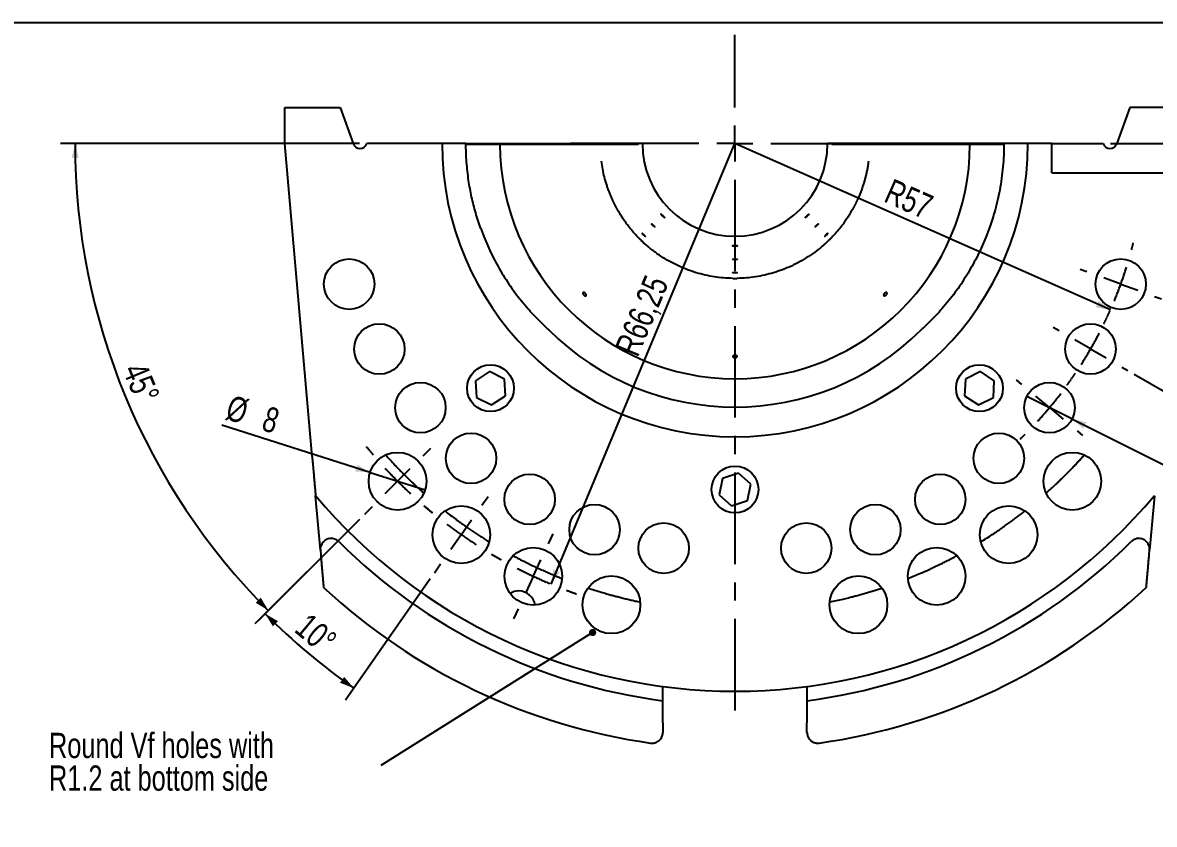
# Model space of a CAD drawing. Header units: millimetres. Extents: x 8 to 872, y 8 to 585.
# Drawn here: x 635.9 to 793, y 473.7 to 585 of the extents above; entities that cross this region are included whole.
import ezdxf

# ---------------------------------------------------------------- set-up
doc = ezdxf.new("R2010")
doc.units = ezdxf.units.MM
doc.linetypes.add('CENTERX2', pattern=[20.32, 12.7, -2.54, 2.54, -2.54])
for name, color, linetype in [('CENTERLINE', 4, 'CENTERX2'), ('DIMENSIONS', 2, 'Continuous'), ('TEXT', 2, 'Continuous')]:
    doc.layers.add(name, color=color, linetype=linetype)
doc.layers.add('OUTLINE', color=7, linetype='Continuous', lineweight=25)
doc.styles.add('SLDTEXTSTYLE0', font='TXT', dxfattribs={"width": 0.75})
doc.dimstyles.new('SLDDIMSTYLE10', dxfattribs={"dimtxt": 3.5, "dimasz": 2, "dimexe": 0, "dimexo": 0.0625, "dimgap": 0.875, "dimtad": 1, "dimrnd": 1e-09, "dimzin": 12, "dimdsep": 46, "dimtxsty": 'SLDTEXTSTYLE0', "dimsah": 1, "dimcen": 0, "dimadec": 0, "dimazin": 3, "dimtfac": 1, "dimtofl": 0, "dimtmove": 0, "dimatfit": 3, "dimfxl": 0, "dimfrac": 2, "dimtolj": 1, "dimtzin": 12, "dimarcsym": 0})
doc.dimstyles.new('SLDDIMSTYLE18', dxfattribs={"dimtxt": 0.18, "dimasz": 1, "dimexe": 0, "dimexo": 0.0625, "dimgap": 0, "dimtad": 0, "dimtih": 1, "dimtoh": 1, "dimdec": 0, "dimrnd": 1e-09, "dimzin": 0, "dimdsep": 46, "dimtxsty": 'Standard', "dimblk1": 'DOT', "dimblk2": 'DOT', "dimsah": 1, "dimcen": 0.09, "dimadec": 0, "dimazin": 0, "dimtfac": 1, "dimtdec": 0, "dimtofl": 0, "dimtmove": 0, "dimatfit": 3, "dimldrblk": 'DOT', "dimfxl": 0, "dimfrac": 2, "dimtolj": 1, "dimtzin": 0, "dimarcsym": 0})
doc.dimstyles.new('SLDDIMSTYLE20', dxfattribs={"dimtxt": 3.5, "dimasz": 2, "dimexe": 0, "dimexo": 0.0625, "dimgap": 0.875, "dimtad": 1, "dimrnd": 1e-09, "dimzin": 12, "dimdsep": 46, "dimtxsty": 'SLDTEXTSTYLE0', "dimsah": 1, "dimcen": 0, "dimadec": 0, "dimazin": 3, "dimtfac": 1, "dimtofl": 0, "dimtmove": 0, "dimatfit": 3, "dimfxl": 0, "dimfrac": 2, "dimtolj": 1, "dimtzin": 12, "dimarcsym": 0})
doc.dimstyles.new('SLDDIMSTYLE31', dxfattribs={"dimtxt": 3.5, "dimasz": 2, "dimexe": 0, "dimexo": 0.0625, "dimgap": 0.875, "dimtad": 1, "dimrnd": 1e-09, "dimzin": 12, "dimdsep": 46, "dimtxsty": 'SLDTEXTSTYLE0', "dimblk1": 'NONE', "dimsah": 1, "dimcen": 0, "dimadec": 0, "dimazin": 3, "dimtfac": 1, "dimtmove": 0, "dimatfit": 3, "dimldrblk": 'NONE', "dimfxl": 0, "dimfrac": 2, "dimtolj": 1, "dimtzin": 12, "dimarcsym": 0})
doc.dimstyles.new('SLDDIMSTYLE8', dxfattribs={"dimtxt": 3.5, "dimasz": 2, "dimexe": 0, "dimexo": 0.0625, "dimgap": 0.875, "dimtad": 1, "dimdec": 4, "dimzin": 12, "dimdsep": 46, "dimtxsty": 'SLDTEXTSTYLE0', "dimsah": 1, "dimcen": 0.09, "dimazin": 3, "dimtfac": 1, "dimtofl": 0, "dimtmove": 0, "dimatfit": 3, "dimfxl": 0, "dimfrac": 2, "dimtolj": 1, "dimtzin": 12, "dimarcsym": 0})

# ---------------------------------------------------------------- blocks, each defined once
blk = doc.blocks.new('_D_84')
at = {"layer": 'DIMENSIONS'}
for p, q in [((794.92, 546.32), (808.68, 541.31)), ((790.21, 536.21), (802.89, 528.89))]:
    blk.add_line(p, q, dxfattribs=at)
blk.add_arc((734.78, 568.21), 76.64, 330, 340, dxfattribs=at)
for points in [[(806.8, 542), (805.63, 540.3), (806.56, 539.95)], [(801.16, 529.89), (802.57, 531.39), (801.7, 531.88)]]:
    blk.add_solid(points, dxfattribs=at)
at = {"layer": 'DIMENSIONS', "insert": (798.67, 534.53), "char_height": 3.5, "attachment_point": 1, "rotation": 65, "style": 'SLDTEXTSTYLE0'}
blk.add_mtext('10°', dxfattribs=at)
blk = doc.blocks.new('_D_85')
at = {"layer": 'DIMENSIONS'}
blk.add_line((786.9, 545.14), (734.78, 568.21), dxfattribs=at)
blk.add_arc((734.78, 568.21), 148.19, 288.8273, 338.1374, dxfattribs=at)
blk.add_solid([(786.9, 545.14), (785.28, 546.41), (784.87, 545.49)], dxfattribs=at)
at = {"layer": 'DIMENSIONS', "insert": (756.69, 563.43), "char_height": 3.5, "attachment_point": 1, "rotation": 336.1278, "style": 'SLDTEXTSTYLE0'}
blk.add_mtext('R57', dxfattribs=at)
blk = doc.blocks.new('_D_86')
at = {"layer": 'DIMENSIONS'}
for p, q in [((682.66, 568.21), (641.16, 568.21)), ((682.63, 516.06), (668.58, 502.01))]:
    blk.add_line(p, q, dxfattribs=at)
blk.add_arc((734.78, 568.21), 91.62, 180, 225, dxfattribs=at)
for points in [[(643.16, 568.21), (642.68, 566.2), (643.68, 566.21)], [(670, 503.42), (668.95, 505.2), (668.24, 504.5)]]:
    blk.add_solid(points, dxfattribs=at)
at = {"layer": 'DIMENSIONS', "insert": (652.96, 538.13), "char_height": 3.5, "attachment_point": 1, "rotation": 292.5, "style": 'SLDTEXTSTYLE0'}
blk.add_mtext('45°', dxfattribs=at)
blk = doc.blocks.new('_D_87')
at = {"layer": 'DIMENSIONS'}
for p, q in [((682.63, 516.06), (668.14, 501.56)), ((692.48, 507.8), (680.72, 491))]:
    blk.add_line(p, q, dxfattribs=at)
blk.add_arc((734.78, 568.21), 92.25, 225, 235, dxfattribs=at)
for points in [[(669.55, 502.98), (670.63, 501.22), (671.33, 501.94)], [(681.87, 492.64), (680.53, 494.21), (679.95, 493.4)]]:
    blk.add_solid(points, dxfattribs=at)
at = {"layer": 'DIMENSIONS', "insert": (675.69, 503.26), "char_height": 3.5, "attachment_point": 1, "rotation": 320, "style": 'SLDTEXTSTYLE0'}
blk.add_mtext('10°', dxfattribs=at)
blk = doc.blocks.new('_D_88')
at = {"layer": 'DIMENSIONS'}
for q in [(663.54, 529.12), (691.75, 520.15)]:
    blk.add_line((684.12, 522.58), q, dxfattribs=at)
blk.add_solid([(684.12, 522.58), (682.37, 523.66), (682.06, 522.71)], dxfattribs=at)
at = {"layer": 'DIMENSIONS', "char_height": 3.5, "attachment_point": 1, "rotation": 342.3517, "style": 'SLDTEXTSTYLE0'}
for s, insert in [('%%c', (664.91, 533.4)), ('8', (669.95, 531.85))]:
    blk.add_mtext(s, dxfattribs=dict(at, insert=insert))
blk = doc.blocks.new('_NONE')
blk = doc.blocks.new('_D_89')
at = {"layer": 'DIMENSIONS'}
blk.add_line((709.24, 507.08), (734.78, 568.21), dxfattribs=at)
blk.add_solid([(709.24, 507.08), (710.47, 508.73), (709.55, 509.12)], dxfattribs=at)
at = {"layer": 'DIMENSIONS', "insert": (718.03, 539.79), "char_height": 3.5, "attachment_point": 1, "rotation": 67.3225, "style": 'SLDTEXTSTYLE0'}
blk.add_mtext('R66,25', dxfattribs=at)
blk = doc.blocks.new('_D_90')
at = {"layer": 'DIMENSIONS'}
for p, q in [((786.9, 568.21), (813.5, 568.21)), ((794.92, 546.32), (808.75, 541.29))]:
    blk.add_line(p, q, dxfattribs=at)
blk.add_arc((734.78, 568.21), 76.72, 340, 0, dxfattribs=at)
for points in [[(811.5, 568.21), (810.97, 566.22), (811.97, 566.2)], [(806.87, 541.97), (808, 543.69), (807.06, 544.02)]]:
    blk.add_solid(points, dxfattribs=at)
at = {"layer": 'DIMENSIONS', "insert": (805.28, 552.2), "char_height": 3.5, "attachment_point": 1, "rotation": 80, "style": 'SLDTEXTSTYLE0'}
blk.add_mtext('20°', dxfattribs=at)
blk = doc.blocks.new('_D_91')
at = {"layer": 'DIMENSIONS'}
for q in [(775.32, 533.14), (803.19, 519.17)]:
    blk.add_line((781.57, 530), q, dxfattribs=at)
blk.add_solid([(781.57, 530), (783.14, 528.66), (783.59, 529.55)], dxfattribs=at)
at = {"layer": 'DIMENSIONS', "char_height": 3.5, "attachment_point": 1, "rotation": 333.3894, "style": 'SLDTEXTSTYLE0'}
for s, insert in [('%%c', (798.17, 526.71)), ('7', (802.91, 524.4))]:
    blk.add_mtext(s, dxfattribs=dict(at, insert=insert))
blk = doc.blocks.new('SW_NOTE_13')
at = {"layer": 'TEXT', "color": 0, "char_height": 3.5, "attachment_point": 1, "style": 'SLDTEXTSTYLE0'}
for s, insert in [('Round Vf holes with', (-46.07, 4.54)), ('R1.2 at bottom side', (-46.07, 0.01))]:
    blk.add_mtext(s, dxfattribs=dict(at, insert=insert))
blk = doc.blocks.new('_DOT')
at = {"color": 0, "linetype": 'ByBlock', "lineweight": -2}
blk.add_line((-0.5, 0), (-1, 0), dxfattribs=at)
at = {"color": 0, "linetype": 'ByBlock', "const_width": 0.5}
blk.add_lwpolyline([(-0.25, 0, 1), (0.25, 0, 1)], format="xyb", close=True, dxfattribs=at)
blk = doc.blocks.new('SW_CENTERMARKSYMBOL_0')
at = {"layer": 'CENTERLINE', "color": 0}
for p, q in [((0, 5), (0, 15.1)), ((0, 0), (0, 2.5)), ((-5, 0), (-15.1, 0)), ((0, 0), (-2.5, 0)), ((0, 0), (0, -2.5)), ((0, 0), (2.5, 0)), ((5, 0), (15.1, 0)), ((0, -5), (0, -79.68))]:
    blk.add_line(p, q, dxfattribs=at)
blk = doc.blocks.new('SW_CENTERMARKSYMBOL_1')
at = {"layer": 'CENTERLINE', "color": 0}
for p, q in [((-4.7, 1.71), (-5.64, 2.05)), ((0, 0), (-2.35, 0.86)), ((0, 0), (2.35, -0.86)), ((4.7, -1.71), (5.64, -2.05)), ((-8.53, -6.5), (-9.4, -6)), ((-4.2, -9), (-6.36, -7.75)), ((-4.2, -9), (-2.03, -10.25)), ((0.13, -11.5), (1, -12)), ((-13.73, -13.93), (-14.49, -13.29)), ((-9.9, -17.14), (-11.81, -15.54)), ((-9.9, -17.14), (-7.98, -18.75)), ((-6.07, -20.36), (-5.3, -21))]:
    blk.add_line(p, q, dxfattribs=at)
for start, end in [(345.0259, 346.0311), (340, 342.513), (337.487, 340), (333.9689, 334.9741), (335.0259, 336.0311), (330, 332.513), (327.487, 330), (325.0259, 326.0311), (323.9689, 324.9741), (320, 322.513), (317.487, 320), (313.9689, 314.9741)]:
    blk.add_arc((-53.56, 19.5), 57, start, end, dxfattribs=at)
blk = doc.blocks.new('SW_CENTERMARKSYMBOL_2')
at = {"layer": 'CENTERLINE', "color": 0}
for p, q in [((3.54, 3.54), (4.6, 4.6)), ((0, 0), (1.77, 1.77)), ((0, 0), (-1.77, -1.77)), ((11.71, -3.33), (12.57, -2.1)), ((-3.54, -3.54), (-4.6, -4.6)), ((8.85, -7.42), (10.28, -5.38)), ((8.85, -7.42), (7.41, -9.47)), ((20.96, -8.67), (21.59, -7.31)), ((18.85, -13.2), (19.9, -10.93)), ((5.98, -11.52), (5.12, -12.75)), ((18.85, -13.2), (17.79, -15.46)), ((16.73, -17.73), (16.1, -19.09))]:
    blk.add_line(p, q, dxfattribs=at)
for start, end in [(219.3785, 220.6758), (222.8379, 225), (225, 227.1621), (229.3242, 230.6215), (229.3785, 230.6758), (232.8379, 235), (235, 237.1621), (239.3242, 240.6215), (239.3785, 240.6758), (242.8379, 245), (245, 247.1621), (249.3242, 250.6215)]:
    blk.add_arc((46.85, 46.85), 66.25, start, end, dxfattribs=at)

msp = doc.modelspace()

# ---------------------------------------------------------------- linework, layer by layer
at = {"layer": 'OUTLINE'}
for p, q in [((8, 585), (832, 585)), ((672.2799, 568.20876), (672.2799, 573.20876)), ((672.2799, 573.20876), (679.96005, 573.20876)), ((679.96005, 573.20876), (681.7799, 568.20876)), ((789.59975, 573.20876), (787.7799, 568.20876)), ((797.2799, 573.20876), (789.59975, 573.20876)), ((676.07622, 524.81662), (672.2799, 568.20876)), ((694.10868, 568.20876), (683.65928, 568.20876)), ((697.4299, 568.20876), (694.10868, 568.20876)), ((697.4299, 568.20876), (701.66438, 568.20876)), ((702.15507, 568.10876), (697.43174, 568.10876)), ((701.66438, 568.20876), (703.14886, 568.20876)), ((703.14886, 568.20876), (704.0799, 568.20876)), ((704.10669, 568.10876), (704.0799, 568.20876)), ((704.0799, 568.20876), (705.05507, 568.20876)), ((705.05507, 568.20876), (708.98263, 568.20876)), ((708.96659, 568.14887), (708.97739, 568.10876)), ((708.98263, 568.20876), (711.96659, 568.20876)), ((710.01336, 568.10876), (709.94044, 568.10876)), ((721.32654, 568.20876), (711.96659, 568.20876)), ((721.32691, 568.10876), (716.99116, 568.10876)), ((721.9299, 568.20876), (721.32654, 568.20876)), ((748.23326, 568.20876), (747.6299, 568.20876)), ((752.56864, 568.10876), (748.23288, 568.10876)), ((757.59321, 568.20876), (748.23326, 568.20876)), ((760.57716, 568.20876), (757.59321, 568.20876)), ((759.61935, 568.10876), (759.54644, 568.10876)), ((764.50473, 568.20876), (760.57716, 568.20876)), ((760.59321, 568.14887), (760.58241, 568.10876)), ((765.4799, 568.20876), (764.50473, 568.20876)), ((765.4531, 568.10876), (765.4799, 568.20876)), ((766.41093, 568.20876), (765.4799, 568.20876)), ((767.89541, 568.20876), (766.41093, 568.20876)), ((772.12758, 568.10876), (767.40473, 568.10876)), ((772.1299, 568.20876), (767.89541, 568.20876)), ((775.45111, 568.20876), (772.1299, 568.20876)), ((778.7799, 568.20876), (775.45111, 568.20876)), ((778.7799, 564.15876), (778.7799, 568.20876)), ((778.7799, 568.20876), (783.7799, 568.20876)), ((783.7799, 568.20876), (785.90051, 568.20876)), ((778.7799, 564.15876), (796.92557, 564.15876)), ((747.78991, 554.77636), (747.78908, 554.77555)), ((734.48122, 549.51115), (734.48006, 549.51117)), ((700.70797, 536.57333), (698.77658, 535.3072)), ((702.77016, 535.53377), (700.70797, 536.57333)), ((768.85183, 536.57333), (766.78964, 535.53377)), ((770.78321, 535.3072), (768.85183, 536.57333)), ((698.77658, 535.3072), (698.90739, 533.00151)), ((702.90096, 533.22807), (702.77016, 535.53377)), ((766.78964, 535.53377), (766.65883, 533.22807)), ((770.65241, 533.00151), (770.78321, 535.3072)), ((698.90739, 533.00151), (700.96958, 531.96195)), ((700.96958, 531.96195), (702.90096, 533.22807)), ((766.65883, 533.22807), (768.59022, 531.96195)), ((768.59022, 531.96195), (770.65241, 533.00151)), ((733.05703, 521.74664), (732.58662, 519.48566)), ((735.25031, 522.46975), (733.05703, 521.74664)), ((736.97317, 520.93187), (735.25031, 522.46975)), ((736.50276, 518.67088), (736.97317, 520.93187)), ((677.21603, 511.78856), (676.55403, 519.35522)), ((732.58662, 519.48566), (734.30949, 517.94778)), ((734.30949, 517.94778), (736.50276, 518.67088)), ((793.00577, 519.35522), (792.34377, 511.78856)), ((677.21603, 511.78856), (677.27031, 511.168)), ((792.28948, 511.168), (792.34377, 511.78856)), ((724.7799, 490.90286), (724.7799, 492.86953)), ((744.7799, 492.86953), (744.7799, 490.90286)), ((724.7799, 487.82842), (724.7799, 490.90286)), ((744.7799, 490.90286), (744.7799, 487.82842))]:
    msp.add_line(p, q, dxfattribs=at)
at = {"layer": 'OUTLINE', "flags": 128}
msp.add_lwpolyline([(747.24768, 555.33375), (747.28541, 555.35838), (747.34135, 555.40366), (747.40904, 555.46468), (747.4807, 555.53468), (747.54822, 555.6058), (747.60406, 555.66996), (747.64209, 555.71976), (747.65819, 555.74943), (747.65063, 555.75552), (747.62027, 555.73735), (747.57043, 555.69707), (747.50654, 555.63938), (747.43568, 555.57095), (747.36575, 555.49957), (747.30469, 555.43323), (747.25951, 555.37927), (747.23546, 555.34361), (747.23546, 555.34361)], dxfattribs=at)
at = {"layer": 'OUTLINE'}
for centre, radius in [((681.21742, 548.71361), 3.5), ((788.34238, 548.71361), 3.5), ((685.41645, 539.70876), 3.5), ((784.14335, 539.70876), 3.5), ((700.83877, 534.26764), 3.25), ((768.72102, 534.26764), 3.25), ((691.11536, 531.56987), 3.5), ((778.44443, 531.56987), 3.5), ((698.141, 524.54423), 3.5), ((771.41879, 524.54423), 3.5), ((687.93407, 521.36294), 4), ((781.62572, 521.36294), 4), ((734.7799, 520.20876), 3.25), ((706.2799, 518.84532), 3.5), ((763.2799, 518.84532), 3.5), ((696.78046, 513.93994), 4), ((715.28475, 514.64628), 3.5), ((754.27505, 514.64628), 3.5), ((772.77934, 513.93994), 4), ((724.88195, 512.07472), 3.5), ((744.67784, 512.07472), 3.5), ((706.78144, 508.16587), 4), ((762.77836, 508.16587), 4), ((717.63314, 504.21618), 4), ((751.92666, 504.21618), 4)]:
    msp.add_circle(centre, radius, dxfattribs=at)
for centre, radius, start, end in [((682.71959, 568.55078), 1, 200, 340), ((734.7799, 568.20876), 40.67122, 180, 0), ((734.7799, 568.20876), 32.62498, 180.1756196, 359.8243804), ((734.7799, 568.20876), 13.45336, 180, 180.4258886), ((734.7799, 568.20876), 12.85, 180, 0), ((734.7799, 568.20876), 13.45336, 359.5741114, 0), ((786.84021, 568.55078), 1, 200, 340), ((734.7799, 568.20876), 36.55, 225, 315), ((734.7799, 568.20876), 76, 219.9913068, 320.0086932), ((678.71032, 511.91929), 1.5, 45.1121311, 185), ((734.7799, 568.20876), 77.95, 225.1121311, 262.6293632), ((734.7799, 568.20876), 77.95, 277.3706368, 314.8878689), ((790.84948, 511.91929), 1.5, 355, 134.8878689), ((734.7799, 568.20876), 84, 227.1648716, 261.9872223), ((704.774, 503.86091), 2.27072, 90, 122.0955902), ((704.774, 503.86091), 2.27072, 7.9044098, 90), ((734.7799, 568.20876), 84, 278.0127777, 312.8351284)]:
    msp.add_arc(centre, radius, start, end, dxfattribs=at)
for centre, major_axis, start_param, end_param in [((711.96659, 557.01261), (-2.98602, 11.19589), 6.276293435, 6.379773275), ((757.59321, 557.01261), (2.98602, 11.19589), 6.186597339, 6.29007718)]:
    msp.add_ellipse(centre, major_axis=major_axis, ratio=0.025841059, start_param=start_param, end_param=end_param, dxfattribs=at)
for points, knots in [([(699.49055, 556.41487), (699.36449, 556.77535), (699.11232, 557.49642), (698.77949, 558.59303), (698.47934, 559.70281), (698.216, 560.82588), (697.98919, 561.96074), (697.79373, 563.14211), (697.63461, 564.36935), (697.51671, 565.64387), (697.44573, 566.92417), (697.4299, 567.78053), (697.4299, 568.2087), (697.4299, 568.20876)], [0, 0, 0, 0, 0.095214006, 0.190453858, 0.285667933, 0.38182836, 0.478015424, 0.57417586, 0.680338466, 0.786501029, 0.893242211, 0.999983378, 1, 1, 1, 1]), ([(709.94044, 568.10876), (709.72016, 568.10876), (709.2796, 568.10876), (708.56894, 568.10876), (707.81144, 568.10876), (707.02138, 568.10876), (706.27179, 568.10876), (705.55763, 568.10876), (704.88167, 568.10876), (704.24605, 568.10876), (703.65888, 568.10876), (703.1249, 568.10876), (702.64979, 568.10876), (702.33587, 568.10876), (702.1936, 568.10876), (702.17617, 568.10876)], [0, 0, 0, 0, 0.062912026, 0.125823764, 0.211023061, 0.296296294, 0.381569348, 0.466768591, 0.554442132, 0.642195855, 0.729949656, 0.817623139, 0.902822247, 0.988095068, 1, 1, 1, 1]), ([(716.08038, 568.10876), (716.074, 568.10876), (716.06123, 568.10876), (715.9661, 568.10876), (715.81436, 568.10876), (715.59835, 568.10876), (715.31881, 568.10876), (714.98147, 568.10876), (714.589, 568.10876), (714.145, 568.10876), (713.64226, 568.10876), (713.08, 568.10876), (712.45879, 568.10876), (711.8791, 568.10876), (711.36454, 568.10876), (710.93133, 568.10876), (710.48249, 568.10876), (710.16973, 568.10876), (710.01335, 568.10876)], [0, 0, 0, 0, 0.068553517, 0.137159844, 0.205713656, 0.276258528, 0.346861168, 0.417405835, 0.485959876, 0.554566082, 0.623119952, 0.693664783, 0.764267005, 0.83481189, 0.876016773, 0.917221836, 0.958610848, 1, 1, 1, 1]), ([(716.99116, 568.10876), (716.89639, 568.10876), (716.70685, 568.10876), (716.48446, 568.10876), (716.30704, 568.10876), (716.18044, 568.10876), (716.09916, 568.10876), (716.08664, 568.10876), (716.08038, 568.10876)], [0, 0, 0, 0, 0.166446429, 0.332904432, 0.499350807, 0.666229887, 0.833120917, 1, 1, 1, 1]), ([(753.47942, 568.10876), (753.47319, 568.10876), (753.46072, 568.10876), (753.37985, 568.10876), (753.25368, 568.10876), (753.07642, 568.10876), (752.85365, 568.10876), (752.66364, 568.10876), (752.56864, 568.10876)], [0, 0, 0, 0, 0.166446251, 0.332904484, 0.499350417, 0.666229686, 0.833120914, 1, 1, 1, 1]), ([(759.54645, 568.10876), (759.28899, 568.10876), (758.77387, 568.10876), (758.05611, 568.10876), (757.37466, 568.10876), (756.73747, 568.10876), (756.14683, 568.10876), (755.61602, 568.10876), (755.14538, 568.10876), (754.73402, 568.10876), (754.37524, 568.10876), (754.0726, 568.10876), (753.82853, 568.10876), (753.67201, 568.10876), (753.57682, 568.10876), (753.52174, 568.10876), (753.48676, 568.10876), (753.48187, 568.10876), (753.47942, 568.10876)], [0, 0, 0, 0, 0.068560221, 0.137173034, 0.205733111, 0.276284653, 0.346893765, 0.417445301, 0.48600423, 0.554615988, 0.623175185, 0.693725799, 0.764334057, 0.834885078, 0.876071769, 0.917258397, 0.958629583, 1, 1, 1, 1]), ([(767.38362, 568.10876), (767.33465, 568.10876), (767.15456, 568.10876), (766.78977, 568.10876), (766.29526, 568.10876), (765.75342, 568.10876), (765.17121, 568.10876), (764.54358, 568.10876), (763.86552, 568.10876), (763.13603, 568.10876), (762.35538, 568.10876), (761.53126, 568.10876), (760.62637, 568.10876), (759.97012, 568.10876), (759.61935, 568.10876)], [0, 0, 0, 0, 0.0327554722, 0.120450447, 0.2080650221, 0.2932073666, 0.3784229799, 0.4636388818, 0.5487811676, 0.6363958312, 0.7240907634, 0.8117854948, 0.899400071, 1, 1, 1, 1]), ([(772.1299, 568.20876), (772.1227, 567.67227), (772.1083, 566.59899), (771.99236, 564.99268), (771.80653, 563.38258), (771.54209, 561.77246), (771.20061, 560.16599), (770.82528, 558.7401), (770.44529, 557.48998), (770.19464, 556.77337), (770.06924, 556.41487)], [0, 0, 0, 0, 0.133759249, 0.267590277, 0.401349523, 0.537778616, 0.674283875, 0.810712949, 0.905305779, 1, 1, 1, 1]), ([(721.34669, 555.19958), (721.11733, 555.44382), (720.68301, 555.90633), (720.11192, 556.6001), (719.63481, 557.23143), (719.25559, 557.77772), (718.95873, 558.23596), (718.73191, 558.6065), (718.56537, 558.89181), (718.44818, 559.09963), (718.37135, 559.23905), (718.32175, 559.33062), (718.29546, 559.37963), (718.28598, 559.39737), (718.28272, 559.40347), (718.28147, 559.40582), (718.28095, 559.40679), (718.28073, 559.4072), (718.28063, 559.40739), (718.28059, 559.40746), (718.28057, 559.4075), (718.28057, 559.40751), (718.20787, 559.52149), (718.09927, 559.76465), (717.90565, 560.14196), (717.7178, 560.55177), (717.52552, 560.99324), (717.33469, 561.46742), (717.14665, 561.97489), (716.90861, 562.68074), (716.65042, 563.58308), (716.40317, 564.67026), (716.29228, 565.41733), (716.23715, 565.78873)], [0, 0, 0, 0, 0.082613167, 0.156441153, 0.221483553, 0.277739917, 0.320411836, 0.356126005, 0.38488235, 0.401883555, 0.414971185, 0.424145694, 0.427574571, 0.428694937, 0.429112653, 0.429281944, 0.429353632, 0.429384625, 0.429398137, 0.42940406, 0.429406663, 0.42940798, 0.429408873, 0.461737602, 0.496700244, 0.534346863, 0.574717656, 0.617845465, 0.663756848, 0.712473667, 0.808655873, 0.904876564, 1, 1, 1, 1]), ([(753.32264, 565.78873), (753.30351, 565.64926), (753.26297, 565.35385), (753.1853, 564.89115), (753.09024, 564.39933), (752.98068, 563.90711), (752.86083, 563.42887), (752.73182, 562.96513), (752.53652, 562.3271), (752.26221, 561.54565), (751.90568, 560.68181), (751.64271, 560.12088), (751.49685, 559.82803), (751.45325, 559.74162), (751.4097, 559.6564), (751.36621, 559.57238), (751.3228, 559.48951), (751.2838, 559.41597), (751.23003, 559.31557), (751.14376, 559.15705), (751.00886, 558.91655), (750.82797, 558.60664), (750.60116, 558.23611), (750.30431, 557.77787), (749.92508, 557.23156), (749.44795, 556.6002), (748.87683, 555.90638), (748.44248, 555.44384), (748.21311, 555.19958)], [0, 0, 0, 0, 0.035628007, 0.075470653, 0.11954193, 0.163768923, 0.204995698, 0.246252614, 0.287539584, 0.376900062, 0.458257127, 0.52344311, 0.5315493, 0.539557263, 0.547467715, 0.555281409, 0.562998851, 0.570620931, 0.575879808, 0.591103293, 0.61513243, 0.643884638, 0.679595072, 0.722263687, 0.778517892, 0.843559041, 0.917386583, 1, 1, 1, 1]), ([(724.85841, 558.03392), (724.88296, 558.01346), (724.93207, 557.97253), (724.98253, 557.93939), (725.00769, 557.93213), (725.00356, 557.95297), (724.97097, 557.99925), (724.91382, 558.06616), (724.83891, 558.14648), (724.75494, 558.23142), (724.67145, 558.31145), (724.59766, 558.37738), (724.54153, 558.42145), (724.5091, 558.43835), (724.50379, 558.42599), (724.52626, 558.38578), (724.57418, 558.32254), (724.64259, 558.24361), (724.72381, 558.15857), (724.79909, 558.08607), (724.8419, 558.04844), (724.85841, 558.03392)], [0, 0, 0, 0, 0.053692497, 0.107385875, 0.161075673, 0.21475032, 0.268422473, 0.322108808, 0.375803651, 0.429488098, 0.483158966, 0.536836024, 0.59052656, 0.644220216, 0.697898326, 0.751569421, 0.805252127, 0.858946067, 0.912634429, 0.966308197, 1, 1, 1, 1]), ([(744.62509, 557.9724), (744.64675, 557.98917), (744.69007, 558.02272), (744.77331, 558.09769), (744.85822, 558.18107), (744.93704, 558.26567), (745.00058, 558.3412), (745.04215, 558.39898), (745.05733, 558.43212), (745.04463, 558.43669), (745.00544, 558.41222), (744.94396, 558.36171), (744.86673, 558.29119), (744.78216, 558.20891), (744.6997, 558.12429), (744.62873, 558.04674), (744.57756, 557.9847), (744.55222, 557.94474), (744.55619, 557.93152), (744.5838, 557.94326), (744.6136, 557.96429), (744.62509, 557.9724)], [0, 0, 0, 0, 0.0536911727, 0.1073837789, 0.1610672467, 0.214738491, 0.2684149889, 0.3221062451, 0.3758010495, 0.4294787789, 0.4831484478, 0.5368313449, 0.5905256571, 0.6442139728, 0.697887752, 0.7515626093, 0.8052485105, 0.8589440327, 0.9126269399, 0.9662985984, 1, 1, 1, 1]), ([(699.49055, 556.41487), (699.66953, 555.9373), (700.01405, 555.01799), (700.5974, 553.6859), (701.21386, 552.41113), (701.88253, 551.1629), (702.60756, 549.93173), (703.39037, 548.72064), (704.23083, 547.53231), (705.11972, 546.38042), (705.9112, 545.43884), (706.58233, 544.69085), (707.11724, 544.1209), (707.66472, 543.56327), (708.13061, 543.10958), (708.45987, 542.79951), (708.64882, 542.62455), (708.78022, 542.50417), (708.87564, 542.41768), (708.92065, 542.37706), (708.93331, 542.36566), (708.93459, 542.36451), (708.93514, 542.36401)], [0, 0, 0, 0, 0.088958326, 0.171244789, 0.253599849, 0.335954666, 0.418240616, 0.502848464, 0.587533552, 0.672214911, 0.756817636, 0.802351539, 0.847884754, 0.89357853, 0.939261106, 0.962138882, 0.973650964, 0.985149314, 0.994668204, 0.99739855, 0.998876176, 1, 1, 1, 1]), ([(723.40919, 556.83805), (723.43332, 556.81449), (723.4816, 556.76736), (723.54948, 556.70826), (723.604, 556.66624), (723.63905, 556.64608), (723.65043, 556.64982), (723.63687, 556.67702), (723.60002, 556.72473), (723.54422, 556.78782), (723.47601, 556.85936), (723.40318, 556.93142), (723.33392, 556.99584), (723.27587, 557.04519), (723.23534, 557.0737), (723.21672, 557.07795), (723.22203, 557.05739), (723.25075, 557.01441), (723.29986, 556.95414), (723.35601, 556.89205), (723.39439, 556.85307), (723.40919, 556.83805)], [0, 0, 0, 0, 0.0536825009, 0.1073644982, 0.1610508616, 0.2147425081, 0.2684278114, 0.3221096064, 0.3757912048, 0.4294803833, 0.4831721897, 0.5368543848, 0.5905319081, 0.6442192679, 0.6979102119, 0.7515993036, 0.805279626, 0.8589579092, 0.9126471953, 0.9663390448, 1, 1, 1, 1]), ([(745.99718, 556.6986), (746.0178, 556.71574), (746.05904, 556.75001), (746.13235, 556.81905), (746.20375, 556.89183), (746.26655, 556.96179), (746.3135, 557.02042), (746.33962, 557.061), (746.34212, 557.07875), (746.3208, 557.07159), (746.27798, 557.04044), (746.21827, 556.989), (746.14818, 556.92328), (746.07547, 556.85086), (746.00832, 556.77992), (745.95442, 556.71829), (745.9201, 556.67274), (745.90937, 556.6481), (745.92379, 556.64737), (745.95616, 556.66673), (745.98577, 556.68974), (745.99718, 556.6986)], [0, 0, 0, 0, 0.053688387, 0.107376948, 0.161059559, 0.214738446, 0.26842472, 0.322113905, 0.375803327, 0.42948178, 0.483163019, 0.536852607, 0.590543852, 0.644228902, 0.697907735, 0.751589343, 0.805280712, 0.858970221, 0.9126521, 0.966332575, 1, 1, 1, 1]), ([(770.06924, 556.41487), (769.89027, 555.9373), (769.54575, 555.01799), (768.9624, 553.6859), (768.34594, 552.41113), (767.67727, 551.1629), (766.95223, 549.93173), (766.16943, 548.72064), (765.32897, 547.53231), (764.44008, 546.38042), (763.64859, 545.43884), (762.97746, 544.69085), (762.44256, 544.1209), (761.89507, 543.56327), (761.42919, 543.10957), (761.09993, 542.79951), (760.91098, 542.62455), (760.77957, 542.50417), (760.68416, 542.41768), (760.63914, 542.37706), (760.62648, 542.36566), (760.6252, 542.36451), (760.62465, 542.36401)], [0, 0, 0, 0, 0.088958325, 0.171244743, 0.253599849, 0.335954613, 0.418240672, 0.5028484, 0.587533486, 0.672214844, 0.756817706, 0.802351609, 0.84788475, 0.893578562, 0.939261022, 0.962138837, 0.973650995, 0.985149308, 0.994668161, 0.997398596, 0.998876162, 1, 1, 1, 1]), ([(721.34669, 555.19959), (721.34817, 555.19795), (721.35114, 555.19469), (721.38438, 555.15905), (721.4352, 555.10545), (721.50044, 555.03812), (721.5725, 554.96559), (721.64344, 554.896), (721.70515, 554.83688), (721.74987, 554.79485), (721.76977, 554.77641), (721.77049, 554.77578), (721.77074, 554.77557)], [0, 0, 0, 0, 0.105119002, 0.210234718, 0.315395147, 0.420591677, 0.525742744, 0.63083947, 0.735953049, 0.841132354, 0.946325119, 1, 1, 1, 1]), ([(734.48006, 549.51117), (734.05112, 549.52658), (733.19325, 549.5574), (731.91434, 549.71573), (730.6489, 549.95532), (729.40306, 550.28309), (728.19211, 550.69214), (727.02103, 551.17887), (725.89422, 551.73872), (724.93065, 552.30119), (724.1193, 552.83764), (723.47465, 553.30626), (723.042, 553.64924), (722.80553, 553.84535), (722.73222, 553.90679), (722.65923, 553.96859), (722.58655, 554.03077), (722.51421, 554.09333), (722.23674, 554.33545), (721.99214, 554.56644), (721.77072, 554.77555)], [0, 0, 0, 0, 0.0913832912, 0.1827664842, 0.2741497281, 0.3655329814, 0.456916215, 0.5461811551, 0.6354460912, 0.7247109581, 0.7836320842, 0.8425532931, 0.8944047741, 0.9011953375, 0.9079858402, 0.9147763325, 0.9215668483, 0.9283573782, 0.935147857, 1, 1, 1, 1]), ([(721.96517, 555.65863), (721.98386, 555.6371), (722.02125, 555.59406), (722.09245, 555.52038), (722.16509, 555.45041), (722.23247, 555.39077), (722.28641, 555.34835), (722.32077, 555.32767), (722.33151, 555.33096), (722.31741, 555.35782), (722.28017, 555.4053), (722.22414, 555.46826), (722.15581, 555.53975), (722.083, 555.61181), (722.01388, 555.6763), (721.95611, 555.7258), (721.91603, 555.75456), (721.89793, 555.75923), (721.90411, 555.739), (721.92925, 555.70226), (721.95518, 555.67076), (721.96517, 555.65863)], [0, 0, 0, 0, 0.053686993, 0.107374422, 0.161059025, 0.214742433, 0.268429781, 0.322119531, 0.375808149, 0.429487492, 0.48317527, 0.536865373, 0.590555063, 0.644238908, 0.697918617, 0.751605055, 0.805295795, 0.858986222, 0.912668783, 0.966354575, 1, 1, 1, 1]), ([(747.78908, 554.77555), (747.75364, 554.74139), (747.68234, 554.67265), (747.57367, 554.56998), (747.4629, 554.46688), (747.34991, 554.36345), (747.23471, 554.25972), (746.82069, 553.89314), (746.08369, 553.29166), (744.98054, 552.51665), (743.82441, 551.82302), (742.62135, 551.21444), (741.39605, 550.70172), (740.15674, 550.28309), (738.9109, 549.95532), (737.64546, 549.71573), (736.36655, 549.5574), (735.50867, 549.52658), (735.07974, 549.51117)], [0, 0, 0, 0, 0.010482952, 0.021096765, 0.031841418, 0.042716972, 0.053723355, 0.06486062, 0.160502192, 0.256143754, 0.351785322, 0.447426872, 0.543068463, 0.634454749, 0.725841086, 0.817227414, 0.908613691, 1, 1, 1, 1]), ([(747.23542, 555.33307), (747.23523, 555.33191), (747.2345, 555.32743), (747.24206, 555.33106), (747.24768, 555.33375)], [0, 0, 0, 0, 0.257499286, 1, 1, 1, 1]), ([(747.78906, 554.77557), (747.79069, 554.77705), (747.79396, 554.78002), (747.8296, 554.81325), (747.8832, 554.86407), (747.95054, 554.92931), (748.02307, 555.00137), (748.09267, 555.0723), (748.15179, 555.134), (748.19382, 555.17872), (748.21227, 555.19862), (748.2129, 555.19934), (748.21311, 555.19959)], [0, 0, 0, 0, 0.105118969, 0.210234688, 0.31539517, 0.420591773, 0.525742379, 0.630838864, 0.73595273, 0.841132224, 0.946317325, 1, 1, 1, 1]), ([(734.5479, 554.00326), (734.57993, 554.0004), (734.64399, 553.99468), (734.76241, 553.99153), (734.88091, 553.99331), (734.98853, 553.99997), (735.07251, 554.01031), (735.12354, 554.02268), (735.13582, 554.0353), (735.10799, 554.04664), (735.04319, 554.05566), (734.9487, 554.06178), (734.83517, 554.06479), (734.71542, 554.06467), (734.60295, 554.06141), (734.51042, 554.05506), (734.44827, 554.04584), (734.42342, 554.03434), (734.4391, 554.02172), (734.48533, 554.01083), (734.53048, 554.00536), (734.5479, 554.00326)], [0, 0, 0, 0, 0.053686452, 0.107372497, 0.161048198, 0.214720387, 0.268405276, 0.322099869, 0.375786403, 0.429459285, 0.483134177, 0.536823329, 0.590516711, 0.644196869, 0.697868235, 0.751548284, 0.805240921, 0.85893338, 0.912608188, 0.966280546, 1, 1, 1, 1]), ([(734.65614, 552.13138), (734.68823, 552.13006), (734.75242, 552.12743), (734.85554, 552.12865), (734.94912, 552.13363), (735.02392, 552.14191), (735.07112, 552.15212), (735.08552, 552.1629), (735.06546, 552.17292), (735.01322, 552.18118), (734.93467, 552.18703), (734.83866, 552.19013), (734.73604, 552.19034), (734.63837, 552.18766), (734.55665, 552.1822), (734.50008, 552.17426), (734.47508, 552.16445), (734.48439, 552.15369), (734.52718, 552.14335), (734.58905, 552.13564), (734.63747, 552.13257), (734.65614, 552.13138)], [0, 0, 0, 0, 0.0536811338, 0.107361607, 0.1610422289, 0.2147258868, 0.2684204585, 0.3221073812, 0.3757860953, 0.4294672817, 0.4831557874, 0.5368469762, 0.5905313563, 0.6442099748, 0.6978932352, 0.7515826652, 0.8052734033, 0.8589556065, 0.9126358768, 0.9663206742, 1, 1, 1, 1]), ([(734.6096, 550.27175), (734.63925, 550.26996), (734.69856, 550.26638), (734.80184, 550.26543), (734.90126, 550.26809), (734.98737, 550.2742), (735.05, 550.28277), (735.08219, 550.2926), (735.08031, 550.30242), (735.04456, 550.31113), (734.97898, 550.31793), (734.89095, 550.32229), (734.7904, 550.32396), (734.68867, 550.32286), (734.59723, 550.31902), (734.52637, 550.31269), (734.48411, 550.30431), (734.47513, 550.29463), (734.50076, 550.28474), (734.54993, 550.2768), (734.593, 550.27315), (734.6096, 550.27175)], [0, 0, 0, 0, 0.0536873353, 0.1073741597, 0.161058416, 0.2147439822, 0.2684301762, 0.3221226802, 0.3758040824, 0.4294866461, 0.4831736507, 0.5368663096, 0.5905552349, 0.6442378876, 0.697920291, 0.7516071624, 0.8052974891, 0.8589884187, 0.9126702915, 0.9663537287, 1, 1, 1, 1]), ([(734.48006, 549.5112), (734.48227, 549.51109), (734.48668, 549.51088), (734.53538, 549.50917), (734.60921, 549.50721), (734.70295, 549.50572), (734.80519, 549.50539), (734.90457, 549.50634), (734.99, 549.50817), (735.05135, 549.51008), (735.07846, 549.5111), (735.07941, 549.51117), (735.07974, 549.5112)], [0, 0, 0, 0, 0.105118985, 0.2102346835, 0.3153952524, 0.4205914366, 0.5257426803, 0.6308384056, 0.7359524279, 0.8411320726, 0.9463173533, 1, 1, 1, 1]), ([(713.71357, 547.30052), (713.6982, 547.32767), (713.66744, 547.38196), (713.6528, 547.45791), (713.66427, 547.51883), (713.70244, 547.55813), (713.76253, 547.5713), (713.83787, 547.55687), (713.91992, 547.51646), (713.99944, 547.45459), (714.06743, 547.37825), (714.11625, 547.29603), (714.14039, 547.21723), (714.13717, 547.15074), (714.10693, 547.10407), (714.05311, 547.08248), (713.98177, 547.0884), (713.90085, 547.12115), (713.81986, 547.17703), (713.75555, 547.24064), (713.72524, 547.28387), (713.71357, 547.30052)], [0, 0, 0, 0, 0.053689367, 0.107379216, 0.161066937, 0.214754548, 0.268444904, 0.322133145, 0.375821351, 0.429509711, 0.483199231, 0.536888649, 0.590576779, 0.644265417, 0.697953405, 0.751641918, 0.805331916, 0.859021189, 0.912709039, 0.966397024, 1, 1, 1, 1]), ([(755.51933, 547.08619), (755.49919, 547.09007), (755.45892, 547.09784), (755.42574, 547.14253), (755.41805, 547.20603), (755.43819, 547.28362), (755.48353, 547.36588), (755.54906, 547.44371), (755.62738, 547.50828), (755.70965, 547.55232), (755.78659, 547.57088), (755.8495, 547.56188), (755.89129, 547.52635), (755.90724, 547.4683), (755.89557, 547.39425), (755.85759, 547.31255), (755.79762, 547.23241), (755.72236, 547.16274), (755.6406, 547.11189), (755.57032, 547.08724), (755.5335, 547.08648), (755.51933, 547.08619)], [0, 0, 0, 0, 0.053688741, 0.107376548, 0.161065128, 0.214755134, 0.268443456, 0.322132016, 0.375820568, 0.429509197, 0.483198222, 0.536887867, 0.590575205, 0.644263877, 0.697953062, 0.75164192, 0.805330572, 0.85901931, 0.912708058, 0.966396059, 1, 1, 1, 1]), ([(734.6201, 538.54129), (734.59332, 538.55234), (734.53975, 538.57445), (734.4913, 538.62322), (734.4741, 538.67693), (734.49171, 538.73093), (734.54173, 538.77875), (734.61862, 538.81507), (734.71369, 538.83577), (734.81622, 538.83849), (734.91466, 538.82292), (734.99791, 538.79084), (735.05657, 538.74588), (735.08405, 538.69312), (735.07723, 538.63853), (735.03689, 538.58826), (734.96759, 538.54797), (734.87705, 538.52212), (734.77587, 538.51387), (734.68671, 538.52198), (734.63862, 538.53592), (734.6201, 538.54129)], [0, 0, 0, 0, 0.053689047, 0.107377422, 0.16106591, 0.214754981, 0.268443466, 0.32213173, 0.375820371, 0.429508869, 0.483197615, 0.536886178, 0.590575314, 0.644264, 0.697953365, 0.751642097, 0.805330981, 0.859019179, 0.912708098, 0.966396672, 1, 1, 1, 1]), ([(676.07622, 524.81662), (676.0853, 524.71276), (676.11355, 524.3899), (676.16092, 523.84862), (676.21838, 523.19167), (676.2756, 522.53766), (676.33228, 521.88984), (676.37829, 521.36396), (676.4139, 520.95691), (676.44444, 520.60778), (676.47141, 520.29953), (676.49433, 520.03753), (676.51184, 519.83734), (676.52863, 519.64552), (676.54231, 519.48911), (676.55137, 519.38559), (676.55252, 519.37243), (676.55311, 519.36574)], [0, 0, 0, 0, 0.045913485, 0.142735957, 0.239547723, 0.338400216, 0.437221176, 0.537086874, 0.587749065, 0.638402237, 0.716214143, 0.75603027, 0.795833963, 0.84760089, 0.900575194, 0.949419297, 1, 1, 1, 1]), ([(686.28227, 525.00595), (686.49093, 524.77363), (686.9082, 524.30904), (687.42802, 523.75144), (687.82835, 523.32994), (688.10227, 523.0451), (688.35308, 522.78748), (688.5782, 522.55869), (688.77331, 522.36207), (688.9854, 522.15011), (689.21082, 521.92705), (689.44581, 521.69685), (689.76271, 521.38953), (690.15937, 521.01056), (690.63414, 520.56625), (691.1043, 520.13459), (691.41953, 519.85226), (691.57709, 519.71114)], [0, 0, 0, 0, 0.131051889, 0.262071347, 0.314318343, 0.366568656, 0.418689546, 0.452475297, 0.486340196, 0.520050715, 0.561360856, 0.602883308, 0.644373511, 0.733156762, 0.82204509, 0.911053088, 1, 1, 1, 1]), ([(777.98271, 519.71114), (778.21503, 519.9198), (778.67962, 520.33706), (779.23722, 520.85688), (779.65872, 521.25722), (779.94356, 521.53113), (780.20118, 521.78195), (780.42996, 522.00706), (780.6266, 522.20217), (780.83855, 522.41426), (781.06161, 522.63969), (781.29181, 522.87467), (781.59913, 523.19158), (781.9781, 523.58823), (782.42241, 524.06301), (782.85407, 524.53316), (783.13641, 524.84839), (783.27753, 525.00595)], [0, 0, 0, 0, 0.131051722, 0.26207118, 0.314318169, 0.366568173, 0.418689355, 0.452475101, 0.486339678, 0.520050512, 0.561360646, 0.602883091, 0.644373289, 0.733156811, 0.822044851, 0.911053102, 1, 1, 1, 1]), ([(694.52115, 517.24078), (694.76698, 517.04821), (695.25858, 516.66314), (695.86733, 516.20428), (696.33478, 515.8587), (696.65399, 515.62576), (696.94573, 515.41559), (697.20716, 515.22939), (697.43345, 515.06962), (697.67912, 514.89772), (697.93985, 514.71718), (698.21125, 514.53129), (698.5767, 514.28367), (699.03314, 513.97934), (699.57785, 513.62422), (700.11582, 513.28076), (700.47529, 513.05745), (700.65496, 512.94584)], [0, 0, 0, 0, 0.131051907, 0.26207144, 0.314318421, 0.366568486, 0.41868948, 0.452475224, 0.486339651, 0.520050441, 0.56136073, 0.602883415, 0.644373258, 0.733156668, 0.82204505, 0.911053004, 1, 1, 1, 1]), ([(768.90484, 512.94584), (769.16986, 513.11098), (769.69985, 513.44123), (770.33925, 513.85633), (770.82386, 514.17739), (771.15193, 514.39768), (771.4492, 514.59995), (771.71359, 514.78192), (771.94112, 514.93992), (772.18668, 515.11199), (772.4455, 515.29524), (772.713, 515.4867), (773.07069, 515.74541), (773.51278, 516.07024), (774.03278, 516.46065), (774.53953, 516.8487), (774.87231, 517.11011), (775.03865, 517.24078)], [0, 0, 0, 0, 0.131051979, 0.262071419, 0.314318453, 0.366568712, 0.418689596, 0.452475337, 0.486339834, 0.520050548, 0.561360669, 0.602883315, 0.644373303, 0.733157038, 0.822045095, 0.911052969, 1, 1, 1, 1]), ([(677.27031, 511.168), (677.2877, 510.96933), (677.32249, 510.57166), (677.3743, 509.9795), (677.42268, 509.42651), (677.46732, 508.91629), (677.50799, 508.45138), (677.54314, 508.04964), (677.57275, 507.71116), (677.59716, 507.43208), (677.62016, 507.16923), (677.6406, 506.93573), (677.65665, 506.75215), (677.66701, 506.63383), (677.66837, 506.61825), (677.66905, 506.61046)], [0, 0, 0, 0, 0.09936215, 0.198889491, 0.298195537, 0.382105152, 0.466164524, 0.549959706, 0.610611477, 0.671381481, 0.731940527, 0.80034324, 0.868666417, 0.934354953, 1, 1, 1, 1]), ([(703.98327, 511.02423), (704.2588, 510.87729), (704.8098, 510.58343), (705.48899, 510.23725), (706.00934, 509.97809), (706.36415, 509.80412), (706.68795, 509.64781), (706.97774, 509.50982), (707.22834, 509.39178), (707.50013, 509.26515), (707.78825, 509.13263), (708.0878, 508.9967), (708.4907, 508.81629), (708.99305, 508.59584), (709.59116, 508.34071), (710.1806, 508.09589), (710.57338, 507.93839), (710.7697, 507.85967)], [0, 0, 0, 0, 0.131051835, 0.262071188, 0.314318118, 0.36656847, 0.418689256, 0.452475097, 0.486339948, 0.520050308, 0.561360798, 0.602883366, 0.644373289, 0.733156915, 0.822044945, 0.911053133, 1, 1, 1, 1]), ([(758.7901, 507.85967), (759.07977, 507.97629), (759.65906, 508.20949), (760.36082, 508.50725), (760.89383, 508.73928), (761.25516, 508.89926), (761.58304, 509.04683), (761.87502, 509.18013), (762.12652, 509.29622), (762.39823, 509.42303), (762.68494, 509.55856), (762.98162, 509.70065), (763.3788, 509.89332), (763.87058, 510.13645), (764.45048, 510.43063), (765.01691, 510.72479), (765.39003, 510.92444), (765.57653, 511.02423)], [0, 0, 0, 0, 0.1310519, 0.262071354, 0.314318272, 0.366568559, 0.418689606, 0.452475249, 0.486340021, 0.520050626, 0.561360852, 0.602883239, 0.644373312, 0.733156971, 0.82204507, 0.911053077, 1, 1, 1, 1]), ([(791.89074, 506.61046), (791.89093, 506.61259), (791.89144, 506.61838), (791.89683, 506.68008), (791.90709, 506.79727), (791.92034, 506.94873), (791.93515, 507.11805), (791.95426, 507.33643), (791.97823, 507.61041), (792.00722, 507.94175), (792.04308, 508.35167), (792.08631, 508.84578), (792.13687, 509.42369), (792.18798, 510.0079), (792.23897, 510.59077), (792.27264, 510.97559), (792.28948, 511.168)], [0, 0, 0, 0, 0.034645699, 0.094052544, 0.153498331, 0.202325845, 0.251335788, 0.300230758, 0.368260102, 0.436548251, 0.50469604, 0.605471555, 0.706623182, 0.807560668, 0.903774931, 1, 1, 1, 1]), ([(714.38113, 506.54522), (714.67799, 506.44835), (715.27165, 506.25464), (716.00063, 506.03165), (716.55808, 505.86679), (716.93771, 505.75707), (717.28374, 505.65936), (717.59309, 505.5738), (717.86037, 505.50106), (718.15002, 505.42355), (718.45677, 505.34308), (718.77538, 505.26123), (719.20349, 505.15353), (719.73648, 505.02365), (720.36981, 504.87627), (720.99281, 504.7375), (721.40697, 504.65061), (721.61398, 504.60718)], [0, 0, 0, 0, 0.131052011, 0.26207122, 0.314318348, 0.366568521, 0.418689284, 0.452475136, 0.486340003, 0.52005047, 0.561360847, 0.602883119, 0.64437305, 0.73315696, 0.822044932, 0.911053093, 1, 1, 1, 1]), ([(747.94582, 504.60718), (748.25134, 504.67172), (748.86233, 504.80079), (749.60513, 504.97217), (750.17033, 505.10812), (750.55396, 505.20293), (750.90248, 505.29131), (751.21316, 505.37189), (751.48101, 505.44254), (751.77061, 505.52024), (752.0765, 505.60392), (752.39335, 505.69234), (752.81795, 505.81312), (753.34447, 505.96715), (753.96665, 506.15616), (754.57555, 506.3475), (754.97768, 506.47933), (755.17867, 506.54522)], [0, 0, 0, 0, 0.131051965, 0.262071376, 0.31431837, 0.366568737, 0.418689489, 0.452475329, 0.486339987, 0.520050589, 0.561360747, 0.602883287, 0.644373373, 0.733156978, 0.822045162, 0.911053149, 1, 1, 1, 1]), ([(724.7799, 487.82842), (724.7799, 487.68243), (724.7799, 487.38731), (724.7799, 486.94217), (724.7799, 486.65944), (724.7799, 486.51421)], [0, 0, 0, 0, 0.322549173, 0.652020284, 1, 1, 1, 1]), ([(744.7799, 486.51421), (744.7799, 486.64101), (744.7799, 486.89702), (744.7799, 487.25424), (744.7799, 487.56656), (744.7799, 487.74092), (744.7799, 487.82842)], [0, 0, 0, 0, 0.304598595, 0.615037712, 0.806807104, 1, 1, 1, 1]), ([(723.07081, 485.02886), (723.07291, 485.02856), (723.13733, 485.01953), (723.26528, 485.01034), (723.45696, 485.0205), (723.64984, 485.056), (723.87923, 485.13061), (724.08976, 485.24242), (724.27529, 485.38715), (724.42365, 485.53504), (724.57212, 485.73464), (724.69034, 485.98164), (724.76529, 486.24474), (724.77498, 486.42351), (724.7799, 486.51421)], [0, 0, 0, 0, 0.0029127292, 0.0893154187, 0.1757162942, 0.2641819172, 0.3526360894, 0.4932037245, 0.56531675, 0.6374133057, 0.7372589238, 0.8396309786, 0.9186364397, 1, 1, 1, 1]), ([(744.7799, 486.51421), (744.78454, 486.42623), (744.79397, 486.24739), (744.86766, 485.98648), (744.98631, 485.73682), (745.13351, 485.53802), (745.28105, 485.39046), (745.41931, 485.28156), (745.56569, 485.19147), (745.72844, 485.11525), (745.9054, 485.05738), (746.09665, 485.02123), (746.28991, 485.01012), (746.42096, 485.01932), (746.48689, 485.02856), (746.48899, 485.02886)], [0, 0, 0, 0, 0.078890711, 0.160354898, 0.260033438, 0.362554868, 0.432782881, 0.503028943, 0.575208295, 0.647398594, 0.733744053, 0.82009998, 0.908591892, 0.9970877, 1, 1, 1, 1])]:
    msp.add_open_spline(points, degree=3, knots=knots, dxfattribs=at)

# ---------------------------------------------------------------- block references
at = {"layer": 'CENTERLINE'}
for name, p in [('SW_CENTERMARKSYMBOL_0', (734.7799, 568.20876)), ('SW_CENTERMARKSYMBOL_1', (788.34238, 548.71361)), ('SW_CENTERMARKSYMBOL_2', (687.93407, 521.36294))]:
    msp.add_blockref(name, p, dxfattribs=at)
at = {"layer": 'TEXT'}
msp.add_blockref('SW_NOTE_13', (685.62257, 481.9104), dxfattribs=at)

# ---------------------------------------------------------------- dimensions: what is measured, and where the dimension line sits
at = {"layer": 'DIMENSIONS'}
for base, line1, line2, picture, middle in [((650.13486, 533.14764), ((683.33788, 516.76674), (692.53027, 525.95913)), ((697.4299, 568.20876), (683.65928, 568.20876)), '_D_86', (650.13486, 533.14764)), ((810.32966, 554.8873), ((793.98053, 546.66149), (782.70422, 550.76574)), ((778.7799, 568.20876), (785.90051, 568.20876)), '_D_90', (810.32966, 554.8873)), ((804.24273, 535.81771), ((793.98053, 546.66149), (782.70422, 550.76574)), ((789.3395, 536.70876), (778.94719, 542.70876)), '_D_84', (804.24273, 535.81771)), ((675.48307, 497.54156), ((683.33788, 516.76674), (692.53027, 525.95913)), ((693.05221, 508.61545), (700.50871, 519.26443)), '_D_87', (675.48307, 497.54156))]:
    dim = msp.add_angular_dim_2l(base=base, line1=line1, line2=line2, dimstyle='SLDDIMSTYLE8', dxfattribs=at)
    dim.commit()
    dim.dimension.update_dxf_attribs({"geometry": picture, "text_midpoint": middle, "dimtype": 162})
for mpoint, dimstyle, picture, middle in [((709.23761, 507.08059), 'SLDDIMSTYLE10', '_D_89', (724.9146, 544.59898)), ((786.90357, 545.14098), 'SLDDIMSTYLE20', '_D_85', (758.66655, 557.63754))]:
    dim = msp.add_radius_dim(center=(734.7799, 568.20876), mpoint=mpoint, dimstyle=dimstyle, dxfattribs=at)
    dim.commit()
    dim.dimension.update_dxf_attribs({"geometry": picture, "text_midpoint": middle, "dimtype": 164})
for p1, p2, picture, middle in [((691.74582, 520.15025), (684.12233, 522.57563), '_D_88', (667.12234, 527.98413)), ((775.31518, 533.1376), (781.57368, 530.00214), '_D_91', (799.81679, 520.86247))]:
    dim = msp.add_diameter_dim_2p(p1=p1, p2=p2, dimstyle='SLDDIMSTYLE31', dxfattribs=at)
    dim.commit()
    dim.dimension.update_dxf_attribs({"geometry": picture, "text_midpoint": middle, "dimtype": 163})

# ---------------------------------------------------------------- leaders
at = {"layer": 'TEXT'}
msp.add_leader([(715.01388, 500.36715), (685.62257, 481.9104)], dimstyle='SLDDIMSTYLE18', dxfattribs=at)

doc.saveas('drawing.dxf')
